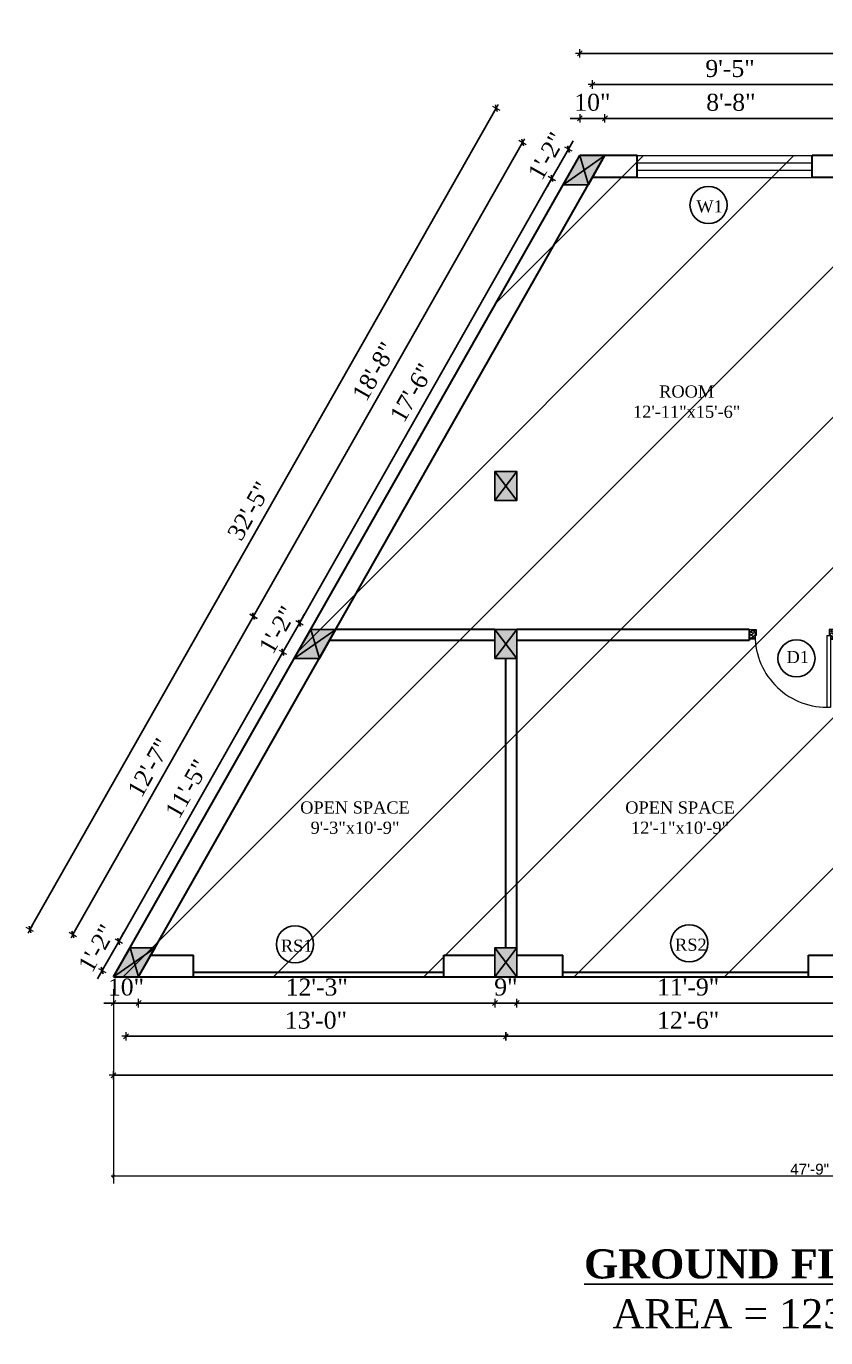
# Model space of a CAD drawing. Header units: inches. Extents: x 4069 to 291496, y -47643 to 12535.
# Drawn here: x 107829 to 108158, y -9514 to -8975 of the extents above; entities that cross this region are included whole.
import ezdxf

# ---------------------------------------------------------------- set-up
doc = ezdxf.new("R2010")
doc.units = ezdxf.units.IN
doc.header["$LTSCALE"] = 5
doc.header["$MEASUREMENT"] = 0
for name, color, linetype, lineweight in [('A-WALL', 7, 'Continuous', 9), ('Dimension', 7, 'Continuous', 18), ('DOOR', 62, 'Continuous', 0), ('Dw', 2, 'Continuous', 18)]:
    doc.layers.add(name, color=color, linetype=linetype, lineweight=lineweight)
doc.layers.add('dim line', color=7, linetype='Continuous', lineweight=15, true_color=0xfab2b2)
doc.layers.add('TEXT', color=6, linetype='Continuous')
doc.layers.add('WALL', color=7, linetype='Continuous')
doc.styles.add('ordinary', font='times.ttf')
doc.styles.get("Standard").update_dxf_attribs({"font": 'arial.ttf'})
doc.dimstyles.new('Copy of 96', dxfattribs={"dimtxt": 7, "dimasz": 4, "dimexe": 0.5, "dimexo": 0.5, "dimgap": 3, "dimtad": 1, "dimdec": 1, "dimzin": 11, "dimdsep": 46, "dimlunit": 4, "dimtxsty": 'ordinary', "dimblk": 'OBLIQUE', "dimcen": 0.09, "dimse1": 1, "dimse2": 1, "dimclrt": 6, "dimazin": 0, "dimtfac": 1, "dimtdec": 1, "dimtix": 1, "dimtmove": 2, "dimatfit": 3, "dimldrblk": 'leader', "dimfxl": 0.5, "dimfxlon": 1, "dimtolj": 1, "dimtzin": 0, "dimarcsym": 0})
doc.dimstyles.new('Standard$0', dxfattribs={"dimtxt": 6, "dimasz": 4, "dimexe": 3, "dimexo": 6, "dimgap": 3, "dimtad": 1, "dimdec": 1, "dimzin": 0, "dimdsep": 46, "dimlunit": 4, "dimtxsty": 'Standard', "dimcen": 0.09, "dimclrd": 6, "dimclre": 6, "dimclrt": 7, "dimadec": 0, "dimazin": 0, "dimtfac": 1, "dimtdec": 1, "dimtix": 1, "dimtofl": 0, "dimtmove": 1, "dimatfit": 3, "dimfxl": 1, "dimtolj": 1, "dimtzin": 0, "dimlwd": 18, "dimlwe": 18, "dimarcsym": 0})

# ---------------------------------------------------------------- blocks, each defined once
blk = doc.blocks.new('c2a')
at = {"color": 1, "ltscale": 5}
for p, q in [((18091.63, 4625.76), (18084.82, 4613.76)), ((18101.98, 4625.76), (18091.63, 4625.76)), ((18095.17, 4613.76), (18101.98, 4625.76)), ((18084.82, 4613.76), (18095.17, 4613.76))]:
    blk.add_line(p, q, dxfattribs=at)
blk = doc.blocks.new('A$C27B36B59')
at = {"layer": 'DOOR'}
for p, q in [((0, 4), (0, 0)), ((2.5, 4), (0, 4)), ((0, 0), (3, 0)), ((2.5, 2.5), (2.5, 4)), ((3, 2.5), (2.5, 2.5)), ((3, 0), (3, 2.5))]:
    blk.add_line(p, q, dxfattribs=at)
for centre, radius, start, end in [((-1.4, -0.54), 4.75, 22.1411, 72.838), ((1.34, 2.09), 1.64, 45.138, 144.8948), ((2.21, 0.3), 2.49, 83.3149, 152.658), ((0.13, 0.37), 2.05, 349.4875, 93.6805), ((1.96, -0.47), 2.01, 58.7447, 166.495), ((-0.06, 0.32), 1.13, 343.542, 86.947), ((2.08, -0.4), 1.17, 38.2816, 160.1519)]:
    blk.add_arc(centre, radius, start, end, dxfattribs=at)
blk = doc.blocks.new('D2')
at = {"layer": 'DOOR'}
for p, q in [((74473.95, 24047.59), (74473.95, 24018.09)), ((74473.95, 24047.59), (74475.45, 24047.59)), ((74475.45, 24047.59), (74475.45, 24018.13))]:
    blk.add_line(p, q, dxfattribs=at)
blk.add_arc((74473.95, 24047.59), 29.5, 180, 272.9146, dxfattribs=at)
at = {"layer": 'DOOR', "xscale": -1, "rotation": 180}
blk.add_blockref('A$C27B36B59', (74441.95, 24050.09), dxfattribs=at)
at = {"layer": 'DOOR', "rotation": 180}
blk.add_blockref('A$C27B36B59', (74477.95, 24050.09), dxfattribs=at)
blk = doc.blocks.new('oblique')
at = {"color": 0, "lineweight": -2}
blk.add_line((0.25, 0.25), (-0.25, -0.25), dxfattribs=at)
at = {"layer": 'dim line', "lineweight": 9}
for p, q in [((-0.4375, 0), (0.4375, 0)), ((0, 0.4375), (0, -0.4375))]:
    blk.add_line(p, q, dxfattribs=at)
blk = doc.blocks.new('*D2797')
at = {"layer": 'A-WALL', "color": 0, "lineweight": -2, "ltscale": 50, "transparency": 16777216}
blk.add_line((108176.62, -9390.27), (108026.62, -9390.27), dxfattribs=at)
at = {"layer": 'Defpoints', "color": 0, "ltscale": 50, "transparency": 16777216}
for p in [(108026.62, -9365.86), (108176.62, -9365.86), (108026.62, -9390.27)]:
    blk.add_point(p, dxfattribs=at)
at = {"layer": 'A-WALL', "color": 0, "lineweight": -2, "ltscale": 50, "transparency": 16777216, "xscale": 4, "yscale": 4, "zscale": 4, "rotation": 180}
blk.add_blockref('oblique', (108026.62, -9390.27), dxfattribs=at)
at = {"layer": 'A-WALL', "color": 0, "lineweight": -2, "ltscale": 50, "transparency": 16777216, "xscale": 4, "yscale": 4, "zscale": 4}
blk.add_blockref('oblique', (108176.62, -9390.27), dxfattribs=at)
at = {"layer": 'A-WALL', "color": 6, "ltscale": 50, "transparency": 16777216, "insert": (108101.62, -9383.71), "char_height": 7, "attachment_point": 5, "style": 'ordinary'}
blk.add_mtext('\\A1;12\'-6"', dxfattribs=at)
blk = doc.blocks.new('_OBLIQUE')
at = {"color": 0, "linetype": 'ByBlock'}
blk.add_line((-0.5, -0.5), (0.5, 0.5), dxfattribs=at)
blk = doc.blocks.new('leader')
at = {"layer": 'Dimension'}
for p, q in [((0, -4.33), (0, 4.33)), ((-4.42, 0), (4.42, 0))]:
    blk.add_line(p, q, dxfattribs=at)
blk = doc.blocks.new('*D2798')
at = {"layer": 'A-WALL', "color": 0, "lineweight": -2, "ltscale": 50, "transparency": 16777216}
blk.add_line((108026.62, -9390.27), (107870.29, -9390.27), dxfattribs=at)
at = {"layer": 'Defpoints', "color": 0, "ltscale": 50, "transparency": 16777216}
for p in [(107870.29, -9365.86), (108026.62, -9365.86), (107870.29, -9390.27)]:
    blk.add_point(p, dxfattribs=at)
at = {"layer": 'A-WALL', "color": 0, "lineweight": -2, "ltscale": 50, "transparency": 16777216, "xscale": 4, "yscale": 4, "zscale": 4, "rotation": 180}
blk.add_blockref('oblique', (107870.29, -9390.27), dxfattribs=at)
at = {"layer": 'A-WALL', "color": 0, "lineweight": -2, "ltscale": 50, "transparency": 16777216, "xscale": 4, "yscale": 4, "zscale": 4}
blk.add_blockref('oblique', (108026.62, -9390.27), dxfattribs=at)
at = {"layer": 'A-WALL', "color": 6, "ltscale": 50, "transparency": 16777216, "insert": (107948.46, -9383.71), "char_height": 7, "attachment_point": 5, "style": 'ordinary'}
blk.add_mtext('\\A1;13\'-0"', dxfattribs=at)
blk = doc.blocks.new('*D2763')
at = {"layer": 'A-WALL', "color": 0, "lineweight": -2, "ltscale": 50, "transparency": 16777216}
blk.add_line((108486.12, -9406.32), (107865.12, -9406.32), dxfattribs=at)
at = {"layer": 'Defpoints', "color": 0, "ltscale": 50, "transparency": 16777216}
for p in [(108486.12, -9356.68), (107865.12, -9362.68), (107865.12, -9406.32)]:
    blk.add_point(p, dxfattribs=at)
at = {"layer": 'A-WALL', "color": 0, "lineweight": -2, "ltscale": 50, "transparency": 16777216, "xscale": 4, "yscale": 4, "zscale": 4, "rotation": 180}
blk.add_blockref('oblique', (107865.12, -9406.32), dxfattribs=at)
at = {"layer": 'A-WALL', "color": 0, "lineweight": -2, "ltscale": 50, "transparency": 16777216, "xscale": 4, "yscale": 4, "zscale": 4}
blk.add_blockref('oblique', (108486.12, -9406.32), dxfattribs=at)
at = {"layer": 'A-WALL', "color": 6, "ltscale": 50, "transparency": 16777216, "insert": (108175.62, -9399.75), "char_height": 7, "attachment_point": 5, "style": 'ordinary'}
blk.add_mtext('\\A1;51\'-9"', dxfattribs=at)
blk = doc.blocks.new('*D2765')
at = {"layer": 'A-WALL', "color": 0, "lineweight": -2, "ltscale": 50, "transparency": 16777216}
for p, q in [((107867.29, -9351.22), (107869.26, -9347.74)), ((107860.47, -9363.22), (107867.29, -9351.22)), ((107860.47, -9363.22), (107858.5, -9366.7))]:
    blk.add_line(p, q, dxfattribs=at)
at = {"layer": 'Defpoints', "color": 0, "ltscale": 50, "transparency": 16777216}
for p in [(107867.29, -9351.22), (107871.93, -9353.86), (107865.12, -9365.86)]:
    blk.add_point(p, dxfattribs=at)
at = {"layer": 'A-WALL', "color": 0, "lineweight": -2, "ltscale": 50, "transparency": 16777216, "xscale": 4, "yscale": 4, "zscale": 4}
for p, rotation in [((107867.29, -9351.22), 240.4114854942653), ((107860.47, -9363.22), 60.41148549426527)]:
    blk.add_blockref('oblique', p, dxfattribs=dict(at, rotation=rotation))
at = {"layer": 'A-WALL', "color": 6, "ltscale": 50, "transparency": 16777216, "insert": (107858.23, -9354.01), "char_height": 7, "attachment_point": 5, "rotation": 60.4115, "style": 'ordinary'}
blk.add_mtext('\\A1;1\'-2"', dxfattribs=at)
blk = doc.blocks.new('*D2766')
at = {"layer": 'A-WALL', "color": 0, "lineweight": -2, "ltscale": 50, "transparency": 16777216}
blk.add_line((107867.29, -9351.22), (107934.86, -9232.22), dxfattribs=at)
at = {"layer": 'Defpoints', "color": 0, "ltscale": 50, "transparency": 16777216}
for p in [(107934.86, -9232.22), (107939.5, -9234.86), (107871.93, -9353.86)]:
    blk.add_point(p, dxfattribs=at)
at = {"layer": 'A-WALL', "color": 0, "lineweight": -2, "ltscale": 50, "transparency": 16777216, "xscale": 4, "yscale": 4, "zscale": 4}
for p, rotation in [((107934.86, -9232.22), 60.41148549457595), ((107867.29, -9351.22), 240.4114854945759)]:
    blk.add_blockref('oblique', p, dxfattribs=dict(at, rotation=rotation))
at = {"layer": 'A-WALL', "color": 6, "ltscale": 50, "transparency": 16777216, "insert": (107895.37, -9288.48), "char_height": 7, "attachment_point": 5, "rotation": 60.4115, "style": 'ordinary'}
blk.add_mtext('\\A1;11\'-5"', dxfattribs=at)
blk = doc.blocks.new('*D2767')
at = {"layer": 'A-WALL', "color": 0, "lineweight": -2, "ltscale": 50, "transparency": 16777216}
for p, q in [((107941.67, -9220.22), (107943.65, -9216.74)), ((107934.86, -9232.22), (107941.67, -9220.22)), ((107934.86, -9232.22), (107932.88, -9235.7))]:
    blk.add_line(p, q, dxfattribs=at)
at = {"layer": 'Defpoints', "color": 0, "ltscale": 50, "transparency": 16777216}
for p in [(107941.67, -9220.22), (107946.32, -9222.86), (107939.5, -9234.86)]:
    blk.add_point(p, dxfattribs=at)
at = {"layer": 'A-WALL', "color": 0, "lineweight": -2, "ltscale": 50, "transparency": 16777216, "xscale": 4, "yscale": 4, "zscale": 4}
for p, rotation in [((107941.67, -9220.22), 240.4114854945759), ((107934.86, -9232.22), 60.41148549457598)]:
    blk.add_blockref('oblique', p, dxfattribs=dict(at, rotation=rotation))
at = {"layer": 'A-WALL', "color": 6, "ltscale": 50, "transparency": 16777216, "insert": (107932.61, -9223.01), "char_height": 7, "attachment_point": 5, "rotation": 60.4115, "style": 'ordinary'}
blk.add_mtext('\\A1;1\'-2"', dxfattribs=at)
blk = doc.blocks.new('*D2768')
at = {"layer": 'A-WALL', "color": 0, "lineweight": -2, "ltscale": 50, "transparency": 16777216}
blk.add_line((107941.67, -9220.22), (108045.58, -9037.22), dxfattribs=at)
at = {"layer": 'Defpoints', "color": 0, "ltscale": 50, "transparency": 16777216}
for p in [(108045.58, -9037.22), (108050.23, -9039.86), (107946.32, -9222.86)]:
    blk.add_point(p, dxfattribs=at)
at = {"layer": 'A-WALL', "color": 0, "lineweight": -2, "ltscale": 50, "transparency": 16777216, "xscale": 4, "yscale": 4, "zscale": 4}
for p, rotation in [((108045.58, -9037.22), 60.41148549457595), ((107941.67, -9220.22), 240.4114854945759)]:
    blk.add_blockref('oblique', p, dxfattribs=dict(at, rotation=rotation))
at = {"layer": 'A-WALL', "color": 6, "ltscale": 50, "transparency": 16777216, "insert": (107987.91, -9125.48), "char_height": 7, "attachment_point": 5, "rotation": 60.4115, "style": 'ordinary'}
blk.add_mtext('\\A1;17\'-6"', dxfattribs=at)
blk = doc.blocks.new('*D2769')
at = {"layer": 'A-WALL', "color": 0, "lineweight": -2, "ltscale": 50, "transparency": 16777216}
for p, q in [((108052.4, -9025.22), (108054.37, -9021.74)), ((108045.58, -9037.22), (108052.4, -9025.22)), ((108045.58, -9037.22), (108043.61, -9040.7))]:
    blk.add_line(p, q, dxfattribs=at)
at = {"layer": 'Defpoints', "color": 0, "ltscale": 50, "transparency": 16777216}
for p in [(108052.4, -9025.22), (108057.04, -9027.86), (108050.23, -9039.86)]:
    blk.add_point(p, dxfattribs=at)
at = {"layer": 'A-WALL', "color": 0, "lineweight": -2, "ltscale": 50, "transparency": 16777216, "xscale": 4, "yscale": 4, "zscale": 4}
for p, rotation in [((108052.4, -9025.22), 240.4114854945759), ((108045.58, -9037.22), 60.41148549457598)]:
    blk.add_blockref('oblique', p, dxfattribs=dict(at, rotation=rotation))
at = {"layer": 'A-WALL', "color": 6, "ltscale": 50, "transparency": 16777216, "insert": (108043.34, -9028.01), "char_height": 7, "attachment_point": 5, "rotation": 60.4115, "style": 'ordinary'}
blk.add_mtext('\\A1;1\'-2"', dxfattribs=at)
blk = doc.blocks.new('*D2770')
at = {"layer": 'A-WALL', "color": 0, "lineweight": -2, "ltscale": 50, "transparency": 16777216}
blk.add_line((108033.5, -9022.43), (107922.78, -9217.43), dxfattribs=at)
at = {"layer": 'Defpoints', "color": 0, "ltscale": 50, "transparency": 16777216}
for p in [(108053.63, -9033.86), (107922.78, -9217.43), (107942.91, -9228.86)]:
    blk.add_point(p, dxfattribs=at)
at = {"layer": 'A-WALL', "color": 0, "lineweight": -2, "ltscale": 50, "transparency": 16777216, "xscale": 4, "yscale": 4, "zscale": 4}
for p, rotation in [((108033.5, -9022.43), 60.41148549426671), ((107922.78, -9217.43), 240.4114854942667)]:
    blk.add_blockref('oblique', p, dxfattribs=dict(at, rotation=rotation))
at = {"layer": 'A-WALL', "color": 6, "ltscale": 50, "transparency": 16777216, "insert": (107972.44, -9116.69), "char_height": 7, "attachment_point": 5, "rotation": 60.4115, "style": 'ordinary'}
blk.add_mtext('\\A1;18\'-8"', dxfattribs=at)
blk = doc.blocks.new('*D2771')
at = {"layer": 'A-WALL', "color": 0, "lineweight": -2, "ltscale": 50, "transparency": 16777216}
blk.add_line((107922.78, -9217.43), (107848.4, -9348.43), dxfattribs=at)
at = {"layer": 'Defpoints', "color": 0, "ltscale": 50, "transparency": 16777216}
for p in [(107942.91, -9228.86), (107848.4, -9348.43), (107868.53, -9359.86)]:
    blk.add_point(p, dxfattribs=at)
at = {"layer": 'A-WALL', "color": 0, "lineweight": -2, "ltscale": 50, "transparency": 16777216, "xscale": 4, "yscale": 4, "zscale": 4}
for p, rotation in [((107922.78, -9217.43), 60.41148549457598), ((107848.4, -9348.43), 240.4114854945759)]:
    blk.add_blockref('oblique', p, dxfattribs=dict(at, rotation=rotation))
at = {"layer": 'A-WALL', "color": 6, "ltscale": 50, "transparency": 16777216, "insert": (107879.87, -9279.68), "char_height": 7, "attachment_point": 5, "rotation": 60.4115, "style": 'ordinary'}
blk.add_mtext('\\A1;12\'-7"', dxfattribs=at)
blk = doc.blocks.new('*D2753')
at = {"layer": 'A-WALL', "color": 0, "lineweight": -2, "ltscale": 50, "transparency": 16777216}
blk.add_line((107830.75, -9346.34), (108022.67, -9008.34), dxfattribs=at)
at = {"layer": 'Defpoints', "color": 0, "ltscale": 50, "transparency": 16777216}
for p in [(108022.67, -9008.34), (108057.04, -9027.86), (107865.12, -9365.86)]:
    blk.add_point(p, dxfattribs=at)
at = {"layer": 'A-WALL', "color": 0, "lineweight": -2, "ltscale": 50, "transparency": 16777216, "xscale": 4, "yscale": 4, "zscale": 4}
for p, rotation in [((108022.67, -9008.34), 60.41148549426746), ((107830.75, -9346.34), 240.4114854942675)]:
    blk.add_blockref('oblique', p, dxfattribs=dict(at, rotation=rotation))
at = {"layer": 'A-WALL', "color": 6, "ltscale": 50, "transparency": 16777216, "insert": (107921, -9174.1), "char_height": 7, "attachment_point": 5, "rotation": 60.4115, "style": 'ordinary'}
blk.add_mtext('\\A1;32\'-5"', dxfattribs=at)
blk = doc.blocks.new('*D2772')
at = {"layer": 'A-WALL', "color": 0, "lineweight": -2, "ltscale": 50, "transparency": 16777216}
for p, q in [((108057.04, -9012.54), (108053.04, -9012.54)), ((108057.04, -9012.54), (108067.39, -9012.54)), ((108067.39, -9012.54), (108071.39, -9012.54))]:
    blk.add_line(p, q, dxfattribs=at)
at = {"layer": 'Defpoints', "color": 0, "ltscale": 50, "transparency": 16777216}
for p in [(108067.39, -9012.54), (108057.04, -9027.86), (108067.39, -9027.86)]:
    blk.add_point(p, dxfattribs=at)
at = {"layer": 'A-WALL', "color": 0, "lineweight": -2, "ltscale": 50, "transparency": 16777216, "xscale": 4, "yscale": 4, "zscale": 4}
blk.add_blockref('oblique', (108057.04, -9012.54), dxfattribs=at)
at = {"layer": 'A-WALL', "color": 0, "lineweight": -2, "ltscale": 50, "transparency": 16777216, "xscale": 4, "yscale": 4, "zscale": 4, "rotation": 180}
blk.add_blockref('oblique', (108067.39, -9012.54), dxfattribs=at)
at = {"layer": 'A-WALL', "color": 6, "ltscale": 50, "transparency": 16777216, "insert": (108062.22, -9005.98), "char_height": 7, "attachment_point": 5, "style": 'ordinary'}
blk.add_mtext('\\A1;10"', dxfattribs=at)
blk = doc.blocks.new('*D2773')
at = {"layer": 'A-WALL', "color": 0, "lineweight": -2, "ltscale": 50, "transparency": 16777216}
blk.add_line((108067.39, -9012.54), (108171.04, -9012.54), dxfattribs=at)
at = {"layer": 'Defpoints', "color": 0, "ltscale": 50, "transparency": 16777216}
for p in [(108171.04, -9012.54), (108067.39, -9027.86), (108171.04, -9027.86)]:
    blk.add_point(p, dxfattribs=at)
at = {"layer": 'A-WALL', "color": 0, "lineweight": -2, "ltscale": 50, "transparency": 16777216, "xscale": 4, "yscale": 4, "zscale": 4, "rotation": 180}
blk.add_blockref('oblique', (108067.39, -9012.54), dxfattribs=at)
at = {"layer": 'A-WALL', "color": 0, "lineweight": -2, "ltscale": 50, "transparency": 16777216, "xscale": 4, "yscale": 4, "zscale": 4}
blk.add_blockref('oblique', (108171.04, -9012.54), dxfattribs=at)
at = {"layer": 'A-WALL', "color": 6, "ltscale": 50, "transparency": 16777216, "insert": (108119.22, -9005.98), "char_height": 7, "attachment_point": 5, "style": 'ordinary'}
blk.add_mtext('\\A1;8\'-8"', dxfattribs=at)
blk = doc.blocks.new('*D2781')
at = {"layer": 'A-WALL', "color": 0, "lineweight": -2, "ltscale": 50, "transparency": 16777216}
blk.add_line((108175.54, -8998.64), (108062.22, -8998.64), dxfattribs=at)
at = {"layer": 'Defpoints', "color": 0, "ltscale": 50, "transparency": 16777216}
for p in [(108062.22, -8998.64), (108062.22, -9027.86), (108175.54, -9027.86)]:
    blk.add_point(p, dxfattribs=at)
at = {"layer": 'A-WALL', "color": 0, "lineweight": -2, "ltscale": 50, "transparency": 16777216, "xscale": 4, "yscale": 4, "zscale": 4, "rotation": 180}
blk.add_blockref('oblique', (108062.22, -8998.64), dxfattribs=at)
at = {"layer": 'A-WALL', "color": 0, "lineweight": -2, "ltscale": 50, "transparency": 16777216, "xscale": 4, "yscale": 4, "zscale": 4}
blk.add_blockref('oblique', (108175.54, -8998.64), dxfattribs=at)
at = {"layer": 'A-WALL', "color": 6, "ltscale": 50, "transparency": 16777216, "insert": (108118.88, -8992.07), "char_height": 7, "attachment_point": 5, "style": 'ordinary'}
blk.add_mtext('\\A1;9\'-5"', dxfattribs=at)
blk = doc.blocks.new('*D2754')
at = {"layer": 'A-WALL', "color": 0, "lineweight": -2, "ltscale": 50, "transparency": 16777216}
blk.add_line((108057.04, -8985.8), (108436.04, -8985.8), dxfattribs=at)
at = {"layer": 'Defpoints', "color": 0, "ltscale": 50, "transparency": 16777216}
for p in [(108436.04, -8985.8), (108057.04, -9027.86), (108436.04, -9027.86)]:
    blk.add_point(p, dxfattribs=at)
at = {"layer": 'A-WALL', "color": 0, "lineweight": -2, "ltscale": 50, "transparency": 16777216, "xscale": 4, "yscale": 4, "zscale": 4, "rotation": 180}
blk.add_blockref('oblique', (108057.04, -8985.8), dxfattribs=at)
at = {"layer": 'A-WALL', "color": 0, "lineweight": -2, "ltscale": 50, "transparency": 16777216, "xscale": 4, "yscale": 4, "zscale": 4}
blk.add_blockref('oblique', (108436.04, -8985.8), dxfattribs=at)
at = {"layer": 'A-WALL', "color": 6, "ltscale": 50, "transparency": 16777216, "insert": (108246.54, -8979.23), "char_height": 7, "attachment_point": 5, "style": 'ordinary'}
blk.add_mtext('\\A1;31\'-7"', dxfattribs=at)
blk = doc.blocks.new('*D2755')
at = {"layer": 'A-WALL', "color": 0, "lineweight": -2, "ltscale": 50, "transparency": 16777216}
for p, q in [((107865.12, -9376.62), (107861.12, -9376.62)), ((107865.12, -9376.62), (107875.47, -9376.62)), ((107875.47, -9376.62), (107879.47, -9376.62))]:
    blk.add_line(p, q, dxfattribs=at)
at = {"layer": 'Defpoints', "color": 0, "ltscale": 50, "transparency": 16777216}
for p in [(107865.12, -9365.86), (107875.47, -9365.86), (107875.47, -9376.62)]:
    blk.add_point(p, dxfattribs=at)
at = {"layer": 'A-WALL', "color": 0, "lineweight": -2, "ltscale": 50, "transparency": 16777216, "xscale": 4, "yscale": 4, "zscale": 4}
blk.add_blockref('oblique', (107865.12, -9376.62), dxfattribs=at)
at = {"layer": 'A-WALL', "color": 0, "lineweight": -2, "ltscale": 50, "transparency": 16777216, "xscale": 4, "yscale": 4, "zscale": 4, "rotation": 180}
blk.add_blockref('oblique', (107875.47, -9376.62), dxfattribs=at)
at = {"layer": 'A-WALL', "color": 6, "ltscale": 50, "transparency": 16777216, "insert": (107870.29, -9370.06), "char_height": 7, "attachment_point": 5, "style": 'ordinary'}
blk.add_mtext('\\A1;10"', dxfattribs=at)
blk = doc.blocks.new('*D2756')
at = {"layer": 'A-WALL', "color": 0, "lineweight": -2, "ltscale": 50, "transparency": 16777216}
blk.add_line((107875.47, -9376.62), (108022.12, -9376.62), dxfattribs=at)
at = {"layer": 'Defpoints', "color": 0, "ltscale": 50, "transparency": 16777216}
for p in [(107875.47, -9365.86), (108022.12, -9365.86), (108022.12, -9376.62)]:
    blk.add_point(p, dxfattribs=at)
at = {"layer": 'A-WALL', "color": 0, "lineweight": -2, "ltscale": 50, "transparency": 16777216, "xscale": 4, "yscale": 4, "zscale": 4, "rotation": 180}
blk.add_blockref('oblique', (107875.47, -9376.62), dxfattribs=at)
at = {"layer": 'A-WALL', "color": 0, "lineweight": -2, "ltscale": 50, "transparency": 16777216, "xscale": 4, "yscale": 4, "zscale": 4}
blk.add_blockref('oblique', (108022.12, -9376.62), dxfattribs=at)
at = {"layer": 'A-WALL', "color": 6, "ltscale": 50, "transparency": 16777216, "insert": (107948.79, -9370.06), "char_height": 7, "attachment_point": 5, "style": 'ordinary'}
blk.add_mtext('\\A1;12\'-3"', dxfattribs=at)
blk = doc.blocks.new('*D2757')
at = {"layer": 'A-WALL', "color": 0, "lineweight": -2, "ltscale": 50, "transparency": 16777216}
for p, q in [((108022.12, -9376.62), (108018.12, -9376.62)), ((108022.12, -9376.62), (108031.12, -9376.62)), ((108031.12, -9376.62), (108035.12, -9376.62))]:
    blk.add_line(p, q, dxfattribs=at)
at = {"layer": 'Defpoints', "color": 0, "ltscale": 50, "transparency": 16777216}
for p in [(108022.12, -9365.86), (108031.12, -9365.86), (108031.12, -9376.62)]:
    blk.add_point(p, dxfattribs=at)
at = {"layer": 'A-WALL', "color": 0, "lineweight": -2, "ltscale": 50, "transparency": 16777216, "xscale": 4, "yscale": 4, "zscale": 4}
blk.add_blockref('oblique', (108022.12, -9376.62), dxfattribs=at)
at = {"layer": 'A-WALL', "color": 0, "lineweight": -2, "ltscale": 50, "transparency": 16777216, "xscale": 4, "yscale": 4, "zscale": 4, "rotation": 180}
blk.add_blockref('oblique', (108031.12, -9376.62), dxfattribs=at)
at = {"layer": 'A-WALL', "color": 6, "ltscale": 50, "transparency": 16777216, "insert": (108026.62, -9370.05), "char_height": 7, "attachment_point": 5, "style": 'ordinary'}
blk.add_mtext('\\A1;9"', dxfattribs=at)
blk = doc.blocks.new('*D2758')
at = {"layer": 'A-WALL', "color": 0, "lineweight": -2, "ltscale": 50, "transparency": 16777216}
blk.add_line((108031.12, -9376.62), (108172.12, -9376.62), dxfattribs=at)
at = {"layer": 'Defpoints', "color": 0, "ltscale": 50, "transparency": 16777216}
for p in [(108031.12, -9365.86), (108172.12, -9365.86), (108172.12, -9376.62)]:
    blk.add_point(p, dxfattribs=at)
at = {"layer": 'A-WALL', "color": 0, "lineweight": -2, "ltscale": 50, "transparency": 16777216, "xscale": 4, "yscale": 4, "zscale": 4, "rotation": 180}
blk.add_blockref('oblique', (108031.12, -9376.62), dxfattribs=at)
at = {"layer": 'A-WALL', "color": 0, "lineweight": -2, "ltscale": 50, "transparency": 16777216, "xscale": 4, "yscale": 4, "zscale": 4}
blk.add_blockref('oblique', (108172.12, -9376.62), dxfattribs=at)
at = {"layer": 'A-WALL', "color": 6, "ltscale": 50, "transparency": 16777216, "insert": (108101.62, -9370.05), "char_height": 7, "attachment_point": 5, "style": 'ordinary'}
blk.add_mtext('\\A1;11\'-9"', dxfattribs=at)
blk = doc.blocks.new('*D2764')
at = {"layer": 'A-WALL', "color": 47, "lineweight": 0, "ltscale": 5, "transparency": 16777216}
for p, q in [((107865.12, -9370.86), (107865.12, -9450.81)), ((108438.12, -9370.86), (108438.12, -9450.81))]:
    blk.add_line(p, q, dxfattribs=at)
at = {"layer": 'A-WALL', "color": 33, "lineweight": 0, "ltscale": 5, "transparency": 16777216}
blk.add_line((108438.12, -9447.81), (107865.12, -9447.81), dxfattribs=at)
at = {"layer": 'Defpoints', "color": 0, "ltscale": 5, "transparency": 16777216}
for p in [(107865.12, -9365.86), (108438.12, -9365.86), (107865.12, -9447.81)]:
    blk.add_point(p, dxfattribs=at)
at = {"layer": 'A-WALL', "color": 33, "lineweight": 0, "ltscale": 5, "transparency": 16777216, "xscale": 2, "yscale": 2, "zscale": 2, "rotation": 180}
blk.add_blockref('oblique', (107865.12, -9447.81), dxfattribs=at)
at = {"layer": 'A-WALL', "color": 33, "lineweight": 0, "ltscale": 5, "transparency": 16777216, "xscale": 2, "yscale": 2, "zscale": 2}
blk.add_blockref('oblique', (108438.12, -9447.81), dxfattribs=at)
at = {"layer": 'A-WALL', "color": 7, "ltscale": 5, "transparency": 16777216, "insert": (108151.62, -9445.01), "char_height": 4.5, "attachment_point": 5}
blk.add_mtext('\\A1;47\'-9"', dxfattribs=at)

msp = doc.modelspace()

# ---------------------------------------------------------------- hatches: boundary and pattern name
at = {"layer": 'WALL', "linetype": 'ByBlock', "ltscale": 5, "true_color": 0xf8991e}
h = msp.add_hatch(dxfattribs=at)
h.set_pattern_fill('ANSI31', color=30, scale=350)
h.set_pattern_definition([(45, (101420.817, -6780.805), (-30.93592, 30.93592), [])])
h.paths.add_polyline_path([(107865.12009, -9365.85755), (108057.04121, -9027.85755), (108436.04121, -9027.85755), (108437.52964, -9269.85755), (108486.12009, -9269.85755), (108486.12009, -9359.85755), (108438.12009, -9359.85755), (108438.12009, -9365.85755)])
h = msp.add_hatch(color=30, dxfattribs=at)
h.dxf.hatch_style = 1
h.paths.add_polyline_path([(108058.80915, -9033.85755), (108060.5771, -9039.85755), (108067.39086, -9027.85755)])
h.paths.add_polyline_path([(108058.80915, -9033.85755), (108067.39086, -9027.85755), (108057.04121, -9027.85755)])
h.paths.add_polyline_path([(108057.04121, -9027.85755), (108050.22744, -9039.85755), (108058.80915, -9033.85755)])
h.paths.add_polyline_path([(108058.80915, -9033.85755), (108050.22744, -9039.85755), (108060.5771, -9039.85755)])
h = msp.add_hatch(color=30, dxfattribs=at)
h.dxf.hatch_style = 1
h.paths.add_polyline_path([(108026.62001, -9163.85755), (108022.12001, -9169.85755), (108031.12001, -9169.85755)])
h.paths.add_polyline_path([(108031.12001, -9169.85755), (108031.12001, -9157.85755), (108026.62001, -9163.85755)])
h.paths.add_polyline_path([(108026.62001, -9163.85755), (108031.12001, -9157.85755), (108022.12001, -9157.85755)])
h.paths.add_polyline_path([(108022.12001, -9157.85755), (108022.12001, -9169.85755), (108026.62001, -9163.85755)])
h = msp.add_hatch(color=30, dxfattribs=at)
h.dxf.hatch_style = 1
h.paths.add_polyline_path([(107948.08543, -9228.85755), (107949.85338, -9234.85755), (107956.66714, -9222.85755)])
h.paths.add_polyline_path([(107948.08543, -9228.85755), (107956.66714, -9222.85755), (107946.31749, -9222.85755)])
h.paths.add_polyline_path([(107946.31749, -9222.85755), (107939.50372, -9234.85755), (107948.08543, -9228.85755)])
h.paths.add_polyline_path([(107948.08543, -9228.85755), (107939.50372, -9234.85755), (107949.85338, -9234.85755)])
h = msp.add_hatch(color=30, dxfattribs=at)
h.dxf.hatch_style = 1
h.paths.add_polyline_path([(108026.62001, -9228.85755), (108022.12001, -9234.85755), (108031.12001, -9234.85755)])
h.paths.add_polyline_path([(108031.12001, -9234.85755), (108031.12001, -9222.85755), (108026.62001, -9228.85755)])
h.paths.add_polyline_path([(108026.62001, -9228.85755), (108031.12001, -9222.85755), (108022.12001, -9222.85755)])
h.paths.add_polyline_path([(108022.12001, -9222.85755), (108022.12001, -9234.85755), (108026.62001, -9228.85755)])
h = msp.add_hatch(color=30, dxfattribs=at)
h.dxf.hatch_style = 1
h.paths.add_polyline_path([(107873.70181, -9359.85755), (107875.46975, -9365.85755), (107882.28352, -9353.85755)])
h.paths.add_polyline_path([(107873.70181, -9359.85755), (107882.28352, -9353.85755), (107871.93386, -9353.85755)])
h.paths.add_polyline_path([(107871.93386, -9353.85755), (107865.12009, -9365.85755), (107873.70181, -9359.85755)])
h.paths.add_polyline_path([(107873.70181, -9359.85755), (107865.12009, -9365.85755), (107875.46975, -9365.85755)])
h = msp.add_hatch(color=30, dxfattribs=at)
h.dxf.hatch_style = 1
h.paths.add_polyline_path([(108026.62001, -9359.85755), (108022.12001, -9365.85755), (108031.12001, -9365.85755)])
h.paths.add_polyline_path([(108031.12001, -9365.85755), (108031.12001, -9353.85755), (108026.62001, -9359.85755)])
h.paths.add_polyline_path([(108026.62001, -9359.85755), (108031.12001, -9353.85755), (108022.12001, -9353.85755)])
h.paths.add_polyline_path([(108022.12001, -9353.85755), (108022.12001, -9365.85755), (108026.62001, -9359.85755)])

# ---------------------------------------------------------------- linework, layer by layer
at = {"color": 1, "ltscale": 5}
for p, q in [((108050.22744, -9039.85755), (108067.39086, -9027.85755)), ((108057.04121, -9027.85755), (108060.5771, -9039.85755)), ((108022.12001, -9169.85755), (108031.12001, -9157.85755)), ((108031.12001, -9169.85755), (108022.12001, -9157.85755)), ((107939.50372, -9234.85755), (107956.66714, -9222.85755)), ((107949.85338, -9234.85755), (107946.31749, -9222.85755)), ((108022.12001, -9234.85755), (108031.12001, -9222.85755)), ((108031.12001, -9234.85755), (108022.12001, -9222.85755)), ((107865.12009, -9365.85755), (107882.28352, -9353.85755)), ((107875.46975, -9365.85755), (107871.93386, -9353.85755)), ((108022.12001, -9365.85755), (108031.12001, -9353.85755)), ((108031.12001, -9365.85755), (108022.12001, -9353.85755))]:
    msp.add_line(p, q, dxfattribs=at)
at = {"layer": 'A-WALL', "lineweight": 30}
for p, q in [((107865.12009, -9365.85755), (108057.04121, -9027.85755)), ((107875.46975, -9365.85755), (108067.39086, -9027.85755)), ((108080.66083, -9027.85755), (108057.04121, -9027.85755)), ((108080.66083, -9036.85755), (108080.66083, -9027.85755)), ((108200.04112, -9027.85755), (108152.66083, -9027.85755)), ((108152.66083, -9036.85755), (108152.66083, -9027.85755)), ((108080.66083, -9036.85755), (108062.28054, -9036.85755)), ((108171.04112, -9036.85755), (108152.66083, -9036.85755)), ((108022.12001, -9222.85755), (107956.66714, -9222.85755)), ((108126.68647, -9222.85755), (108031.12001, -9222.85755)), ((108126.68647, -9222.85755), (108126.68647, -9227.35755)), ((108022.12001, -9227.35755), (107954.11198, -9227.35755)), ((108126.68647, -9227.35755), (108031.12001, -9227.35755)), ((108026.62001, -9353.85755), (108026.62001, -9234.85755)), ((108031.12001, -9353.85755), (108031.12001, -9234.85755)), ((107880.58008, -9356.85755), (107898.12009, -9356.85755)), ((107898.12009, -9365.85755), (107898.12009, -9356.85755)), ((108001.12009, -9356.85755), (108022.12001, -9356.85755)), ((108001.12009, -9365.85755), (108001.12009, -9356.85755)), ((108031.12001, -9356.85755), (108050.12009, -9356.85755)), ((108050.12009, -9365.85755), (108050.12009, -9356.85755)), ((108151.12009, -9356.85755), (108172.12001, -9356.85755)), ((108151.12009, -9365.85755), (108151.12009, -9356.85755)), ((107898.12009, -9363.85755), (108001.12009, -9363.85755)), ((108050.12009, -9363.85755), (108151.12009, -9363.85755)), ((107865.12009, -9365.85755), (107898.12009, -9365.85755)), ((107898.12009, -9365.85755), (108001.12009, -9365.85755)), ((108001.12009, -9365.85755), (108050.12009, -9365.85755)), ((108050.12009, -9365.85755), (108151.12009, -9365.85755)), ((108151.12009, -9365.85755), (108202.12009, -9365.85755))]:
    msp.add_line(p, q, dxfattribs=at)
at = {"layer": 'Dw', "color": 3}
for p, q in [((108080.66083, -9027.85755), (108152.66083, -9027.85755)), ((108080.66083, -9030.85755), (108152.66083, -9030.85755)), ((108080.66083, -9033.85755), (108152.66083, -9033.85755)), ((108080.66083, -9036.85755), (108152.66083, -9036.85755))]:
    msp.add_line(p, q, dxfattribs=at)
at = {"layer": 'TEXT'}
for centre in [(108110.02109, -9048.20632), (108146.21285, -9234.77716), (107939.85946, -9352.44493), (108102.07824, -9352.02935)]:
    msp.add_circle(centre, 7.64038, dxfattribs=at)
at = {"layer": 'WALL', "color": 2, "linetype": 'ByBlock', "ltscale": 5}
for points in [[(108050.22744, -9039.85755), (108060.5771, -9039.85755), (108067.39086, -9027.85755), (108057.04121, -9027.85755)], [(108022.12001, -9169.85755), (108031.12001, -9169.85755), (108031.12001, -9157.85755), (108022.12001, -9157.85755)], [(107939.50372, -9234.85755), (107949.85338, -9234.85755), (107956.66714, -9222.85755), (107946.31749, -9222.85755)], [(108022.12001, -9234.85755), (108031.12001, -9234.85755), (108031.12001, -9222.85755), (108022.12001, -9222.85755)], [(107865.12009, -9365.85755), (107875.46975, -9365.85755), (107882.28352, -9353.85755), (107871.93386, -9353.85755)], [(108022.12001, -9365.85755), (108031.12001, -9365.85755), (108031.12001, -9353.85755), (108022.12001, -9353.85755)]]:
    msp.add_lwpolyline(points, close=True, dxfattribs=at)

# ---------------------------------------------------------------- block references
for p in [(89965.40822, -13653.61672), (89854.6845, -13848.61672), (89780.30088, -13979.61672)]:
    msp.add_blockref('c2a', p, dxfattribs=at)
at = {"layer": 'WALL', "color": 2, "linetype": 'ByBlock'}
msp.add_blockref('D2', (33684.73524, -33272.94546), dxfattribs=at)

# ---------------------------------------------------------------- texts
at = {"layer": 'TEXT', "style": 'ordinary'}
for s, p in [('W1', (108104.9881, -9051.27044)), ('D1', (108142.11489, -9236.70228)), ('RS1', (107934.01588, -9355.50905)), ('RS2', (108096.23466, -9355.09346))]:
    msp.add_text(s, height=5, rotation=0.0003881, dxfattribs=at).set_placement(p)
at = {"layer": 'TEXT', "char_height": 5, "attachment_point": 8, "rotation": 359.9996119, "style": 'ordinary'}
for s, insert in [('ROOM\\P12\'-11"x15\'-6"', (108101.02685, -9135.8513)), ('OPEN SPACE\\P9\'-3"x10\'-9"', (107964.52774, -9307.02572)), ('OPEN SPACE\\P12\'-1"x10\'-9"', (108098.30352, -9307.02572))]:
    msp.add_mtext_dynamic_manual_height_columns(s, width=101.5687276, gutter_width=1720.71691, heights=[0], dxfattribs=dict(at, insert=insert))
at = {"layer": 'TEXT', "char_height": 12, "width": 219.8150831, "attachment_point": 8, "rotation": 359.9996119, "style": 'ordinary'}
for s, insert in [('{\\fTimes New Roman|b1|i0|c0|p18;\\LGROUND FLOOR PLAN}', (108160.47865, -9490.10502)), ('AREA = 1235.23 sq. ft.', (108156.89389, -9514.34577))]:
    msp.add_mtext(s, dxfattribs=dict(at, insert=insert))

# ---------------------------------------------------------------- dimensions: what is measured, and where the dimension line sits
at = {"layer": 'A-WALL', "ltscale": 50}
for base, p1, p2, picture, middle in [((108436.04121, -8985.79875), (108057.04121, -9027.85755), (108436.04121, -9027.85755), '*D2754', (108246.54121, -8979.22809)), ((108062.21603, -8998.64255), (108175.54112, -9027.85755), (108062.21603, -9027.85755), '*D2781', (108118.87858, -8992.0719)), ((107865.12009, -9406.32082), (108486.12009, -9356.67803), (107865.12009, -9362.67803), '*D2763', (108175.62009, -9399.75017)), ((107875.46975, -9376.61653), (107865.12009, -9365.85755), (107875.46975, -9365.85755), '*D2755', (107870.29492, -9370.05597)), ((107870.29492, -9390.27088), (108026.62001, -9365.85755), (107870.29492, -9365.85755), '*D2798', (107948.45746, -9383.71032)), ((108022.12001, -9376.61653), (107875.46975, -9365.85755), (108022.12001, -9365.85755), '*D2756', (107948.79488, -9370.05597)), ((108031.12001, -9376.61653), (108022.12001, -9365.85755), (108031.12001, -9365.85755), '*D2757', (108026.62001, -9370.04588)), ((108026.62001, -9390.27088), (108176.62001, -9365.85755), (108026.62001, -9365.85755), '*D2797', (108101.62001, -9383.71032)), ((108172.12001, -9376.61653), (108031.12001, -9365.85755), (108172.12001, -9365.85755), '*D2758', (108101.62001, -9370.04588))]:
    dim = msp.add_linear_dim(base=base, p1=p1, p2=p2, dimstyle='Copy of 96', override={"dimdec": 0, "dimblk": 'oblique', "dimtdec": 0, "dimarcsym": 1}, dxfattribs=at)
    dim.commit()
    dim.dimension.update_dxf_attribs({"geometry": picture, "text_midpoint": middle})
for p1, p2, distance, picture, middle in [((108057.04121, -9027.85755), (108067.39086, -9027.85755), 15.31305, '*D2772', (108062.21603, -9005.98394)), ((107865.12009, -9365.85755), (108057.04121, -9027.85755), 39.52759, '*D2753', (107921.00267, -9174.10071)), ((108053.63432, -9033.85755), (107942.9106, -9228.85755), -23.15088, '*D2770', (107972.43557, -9116.687)), ((107865.12009, -9365.85755), (107871.93386, -9353.85755), 5.34192, '*D2765', (107858.22931, -9354.01039))]:
    dim = msp.add_aligned_dim(p1=p1, p2=p2, distance=distance, dimstyle='Copy of 96', override={"dimdec": 0, "dimblk": 'oblique', "dimtdec": 0, "dimarcsym": 1}, dxfattribs=at)
    dim.commit()
    dim.dimension.update_dxf_attribs({"geometry": picture, "text_midpoint": middle})
for base, p1, p2, angle, picture, middle in [((108171.04112, -9012.5445), (108067.39086, -9027.85755), (108171.04112, -9027.85755), 180, '*D2773', (108119.21599, -9005.98394)), ((108052.3959, -9025.21988), (108050.22744, -9039.85755), (108057.04121, -9027.85755), 240.4114855, '*D2769', (108043.33666, -9028.01039)), ((108045.58214, -9037.21988), (107946.31749, -9222.85755), (108050.22744, -9039.85755), 240.4114855, '*D2768', (107987.91336, -9125.4755)), ((107941.67218, -9220.21988), (107939.50372, -9234.85755), (107946.31749, -9222.85755), 240.4114855, '*D2767', (107932.61294, -9223.01039)), ((107848.39511, -9348.42639), (107942.9106, -9228.85755), (107868.52698, -9359.85755), 60.4114855, '*D2771', (107879.87312, -9279.68202)), ((107934.85842, -9232.21988), (107871.93386, -9353.85755), (107939.50372, -9234.85755), 240.4114855, '*D2766', (107895.36846, -9288.48049))]:
    dim = msp.add_linear_dim(base=base, p1=p1, p2=p2, angle=angle, dimstyle='Copy of 96', override={"dimdec": 0, "dimblk": 'oblique', "dimtdec": 0, "dimarcsym": 1}, dxfattribs=at)
    dim.commit()
    dim.dimension.update_dxf_attribs({"geometry": picture, "text_midpoint": middle})
at = {"layer": 'A-WALL', "ltscale": 5}
dim = msp.add_linear_dim(base=(107865.12009, -9447.8082), p1=(108438.12009, -9365.85755), p2=(107865.12009, -9365.85755), dimstyle='Standard$0', override={"dimtxt": 4.5, "dimasz": 2, "dimexo": 5, "dimgap": 0.5, "dimdec": 0, "dimzin": 12, "dimpost": '\\X', "dimblk": 'oblique', "dimcen": 3, "dimclrd": 33, "dimclre": 47, "dimtfac": 0.5, "dimtdec": 0, "dimfxl": 3, "dimlwd": 0, "dimlwe": 0}, dxfattribs=at)
dim.commit()
dim.dimension.update_dxf_attribs({"geometry": '*D2764', "text_midpoint": (108151.62009, -9445.01062)})

doc.saveas('drawing.dxf')
